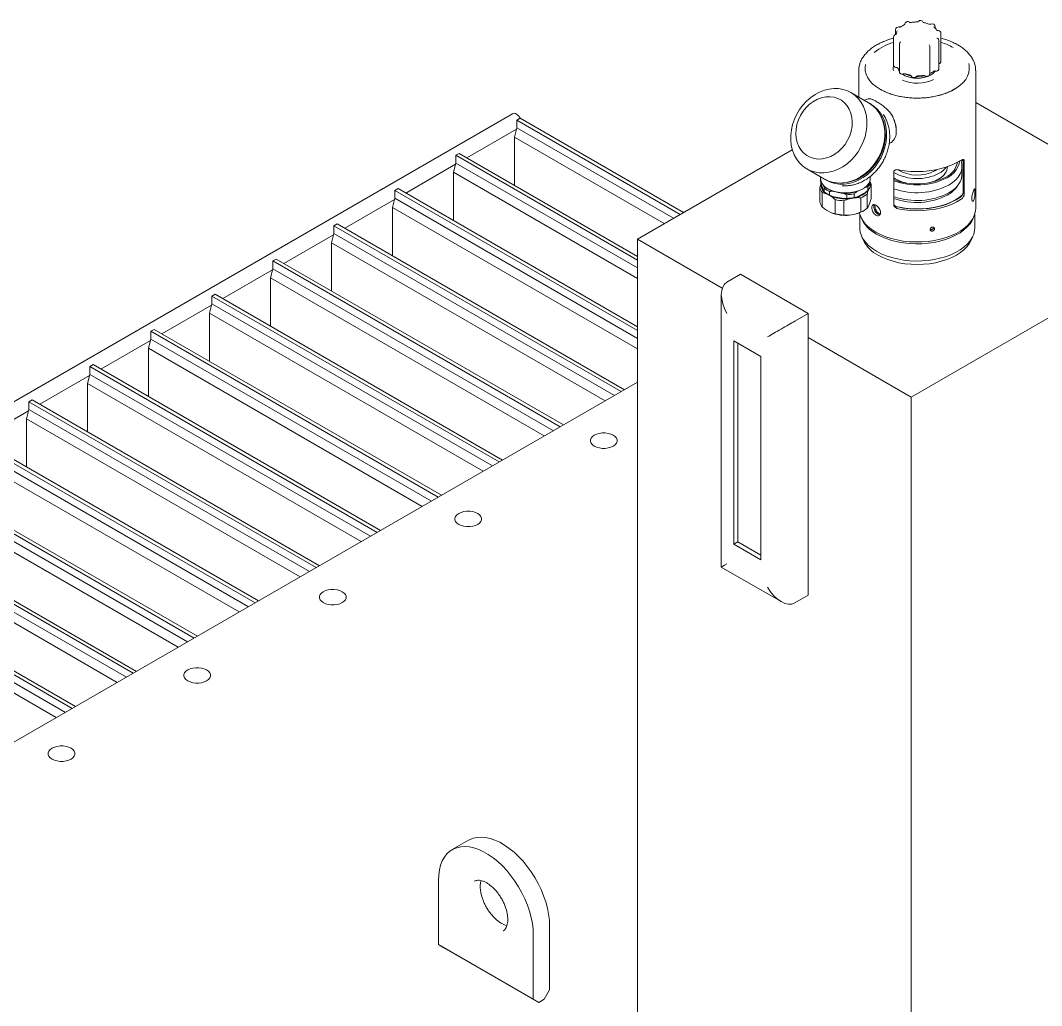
# Model space of a CAD drawing. Header units: millimetres. Extents: x 30710 to 48779, y -19256 to -8564.
# Drawn here: x 38829 to 39362, y -14835 to -14321 of the extents above; entities that cross this region are included whole.
import ezdxf

# ---------------------------------------------------------------- set-up
doc = ezdxf.new("R2010")
doc.units = ezdxf.units.MM
doc.header["$LTSCALE"] = 10
doc.layers.add('粗实线', color=4, linetype='Continuous', lineweight=18)

msp = doc.modelspace()

# ---------------------------------------------------------------- linework, layer by layer
at = {"layer": '粗实线'}
for p, q in [((39288.395, -14323.83), (39288.374, -14323.843)), ((39290.672, -14322.516), (39290.612, -14322.546)), ((39305.56, -14323.944), (39305.63, -14323.995)), ((39306.187, -14324.542), (39306.187, -14323.819)), ((39284.544, -14329.303), (39284.544, -14344.001)), ((39285.608, -14325.427), (39285.608, -14327.868)), ((39309.273, -14342.014), (39309.273, -14327.316)), ((39287.631, -14332.8), (39287.631, -14347.498)), ((39303.403, -14348.665), (39303.403, -14333.968)), ((39308.21, -14345.89), (39308.21, -14331.193)), ((39286.543, -14345.223), (39286.548, -14345.231)), ((39266.409, -14346.682), (39266.409, -14360.484)), ((39289.837, -14348.967), (39289.978, -14349.048)), ((39296.569, -14349.713), (39296.565, -14349.72)), ((39303.84, -14349.048), (39303.981, -14348.967)), ((39327.409, -14418.537), (39327.409, -14346.682)), ((39271.563, -14363.46), (39262.313, -14358.118)), ((39270.265, -14361.75), (39269.433, -14362.23)), ((39273.974, -14362.002), (39272.628, -14361.505)), ((39272.057, -14363.758), (39272.561, -14364.036)), ((39273.033, -14364.309), (39272.561, -14364.036)), ((39443.708, -14430.539), (39327.409, -14363.401)), ((39085.781, -14369.189), (38445.849, -14738.613)), ((39089.69, -14371.55), (39087.993, -14372.53)), ((39087.993, -14372.53), (39173.258, -14421.752)), ((39087.993, -14372.53), (39087.993, -14376.612)), ((39089.69, -14371.55), (39174.955, -14420.772)), ((39283.444, -14369.592), (39282.194, -14368.009)), ((39061.871, -14392.229), (39087.824, -14377.247)), ((39087.993, -14376.612), (39086.72, -14381.385)), ((39087.993, -14376.612), (39169.722, -14423.793)), ((39285.949, -14377.912), (39285.949, -14378.32)), ((39086.72, -14381.385), (39164.951, -14426.547)), ((39086.72, -14381.385), (39086.72, -14406.574)), ((39231.746, -14387.987), (39150.966, -14434.621)), ((39282.285, -14384.833), (39283.264, -14384.267)), ((39283.206, -14384.261), (39283.444, -14384.157)), ((39057.87, -14389.919), (39056.173, -14390.899)), ((39056.173, -14390.899), (39056.173, -14394.982)), ((39056.173, -14390.899), (39150.966, -14445.621)), ((39057.87, -14389.919), (39150.966, -14443.662)), ((39320.144, -14393.248), (39320.932, -14393.905)), ((39320.932, -14393.063), (39320.932, -14409.951)), ((39321.437, -14393.891), (39321.437, -14411.039)), ((39030.051, -14410.598), (39056.004, -14395.616)), ((39056.173, -14394.982), (39054.9, -14399.755)), ((39054.9, -14399.755), (39150.966, -14455.212)), ((39054.9, -14399.755), (39054.9, -14424.943)), ((39056.173, -14394.982), (39150.966, -14449.704)), ((39239.309, -14397.953), (39248.559, -14403.295)), ((39284.731, -14399.569), (39284.731, -14416.716)), ((39287.895, -14399.041), (39286.886, -14398.353)), ((39306.808, -14398.447), (39305.922, -14399.041)), ((39306.911, -14398.427), (39306.101, -14398.94)), ((39312.597, -14397.703), (39312.729, -14396.847)), ((39320.259, -14400.982), (39320.259, -14396.899)), ((39246.432, -14402.067), (39246.432, -14403.02)), ((39246.462, -14404.546), (39246.462, -14403.525)), ((39248.559, -14403.295), (39250.34, -14404.175)), ((39249.561, -14403.873), (39249.064, -14403.574)), ((39250.033, -14404.146), (39249.561, -14403.873)), ((39272.432, -14403.02), (39272.432, -14401.865)), ((39026.05, -14408.288), (39024.353, -14409.268)), ((39024.353, -14409.268), (39150.966, -14482.36)), ((39024.353, -14409.268), (39024.353, -14413.351)), ((39026.05, -14408.288), (39150.966, -14480.4)), ((39246.02, -14407.746), (39246.02, -14415.176)), ((39248.091, -14409.438), (39246.795, -14405.872)), ((39247.393, -14410.383), (39247.393, -14417.814)), ((39248.091, -14406.744), (39248.058, -14406.653)), ((39248.424, -14409.948), (39248.424, -14408.07)), ((39250.593, -14408.53), (39250.24, -14408.326)), ((39251.072, -14411.655), (39251.072, -14409.777)), ((39253.961, -14409.916), (39252.616, -14409.661)), ((39266.262, -14409.472), (39265.253, -14409.993)), ((39269.955, -14410.257), (39265.253, -14412.688)), ((39268.272, -14408.53), (39268.626, -14408.325)), ((39269.955, -14407.562), (39269.326, -14407.888)), ((39271.166, -14409.223), (39271.166, -14407.345)), ((39272.403, -14407.046), (39272.403, -14405.168)), ((39272.844, -14405.969), (39272.844, -14413.4)), ((38998.231, -14428.967), (39024.184, -14413.985)), ((39024.353, -14413.351), (39023.081, -14418.124)), ((39024.353, -14413.351), (39150.966, -14486.442)), ((39249.563, -14410.991), (39251.888, -14412.255)), ((39250.132, -14411.163), (39250.486, -14411.367)), ((39258.613, -14413.491), (39252.616, -14412.356)), ((39254.059, -14414.007), (39254.059, -14421.437)), ((39258.613, -14410.797), (39257.184, -14410.526)), ((39258.701, -14414.639), (39258.701, -14422.07)), ((39260.158, -14413.376), (39260.158, -14411.498)), ((39261.557, -14413.573), (39264.615, -14413.042)), ((39264.042, -14412.905), (39264.042, -14411.027)), ((39267.471, -14413.118), (39267.471, -14420.549)), ((39270.741, -14411.114), (39270.741, -14418.544)), ((39271.426, -14417.441), (39272.159, -14415.646)), ((39023.081, -14418.124), (39150.966, -14491.95)), ((39023.081, -14418.124), (39023.081, -14443.312)), ((39175.19, -14420.637), (39174.693, -14420.621)), ((39249.563, -14419.565), (39251.888, -14420.829)), ((39268.485, -14420.084), (39268.98, -14419.798)), ((39274.951, -14416.759), (39274.86, -14417.301)), ((39261.557, -14422.146), (39264.615, -14421.616)), ((39266.909, -14421.712), (39266.909, -14428.744)), ((39326.909, -14428.744), (39326.909, -14421.712)), ((38992.534, -14431.72), (38991.261, -14436.493)), ((38994.231, -14426.658), (38992.534, -14427.637)), ((38992.534, -14427.637), (38992.534, -14431.72)), ((38992.534, -14427.637), (39142.432, -14514.172)), ((38992.534, -14431.72), (39138.896, -14516.213)), ((38994.231, -14426.658), (39144.129, -14513.192)), ((39293.801, -14517.078), (39443.708, -14430.539)), ((38966.412, -14447.336), (38992.365, -14432.354)), ((38991.261, -14436.493), (39134.126, -14518.967)), ((38991.261, -14436.493), (38991.261, -14461.681)), ((39150.966, -14434.621), (39195.23, -14460.174)), ((39150.966, -14434.621), (39150.966, -14989.869)), ((39267.919, -14433.201), (39268.974, -14435.488)), ((39324.843, -14435.488), (39325.899, -14433.201)), ((38962.411, -14445.027), (38960.714, -14446.006)), ((38960.714, -14446.006), (39110.612, -14532.541)), ((38960.714, -14446.006), (38960.714, -14450.089)), ((38962.411, -14445.027), (39112.309, -14531.561)), ((38934.592, -14465.706), (38960.545, -14450.723)), ((38960.714, -14450.089), (38959.441, -14454.862)), ((38960.714, -14450.089), (39107.076, -14534.582)), ((39197.635, -14457.088), (39204.706, -14453.006)), ((39240.061, -14473.416), (39204.706, -14453.006)), ((38959.441, -14454.862), (39102.306, -14537.336)), ((38959.441, -14454.862), (38959.441, -14480.051)), ((38930.591, -14463.396), (38928.894, -14464.376)), ((38930.591, -14463.396), (39080.49, -14549.93)), ((39194.706, -14463.562), (39194.706, -14605.756)), ((38928.894, -14468.458), (38927.621, -14473.231)), ((38928.894, -14464.376), (38928.894, -14468.458)), ((38928.894, -14464.376), (39078.793, -14550.91)), ((38928.894, -14468.458), (39075.256, -14552.952)), ((38902.772, -14484.075), (38928.725, -14469.092)), ((38927.621, -14473.231), (39070.486, -14555.705)), ((38927.621, -14473.231), (38927.621, -14498.42)), ((39232.99, -14477.498), (39240.061, -14473.416)), ((39240.061, -14620.394), (39240.061, -14473.416)), ((38898.771, -14481.765), (38897.074, -14482.745)), ((38897.074, -14482.745), (39046.973, -14569.279)), ((38897.074, -14482.745), (38897.074, -14486.828)), ((38898.771, -14481.765), (39048.67, -14568.3)), ((38870.952, -14502.444), (38896.905, -14487.462)), ((38897.074, -14486.828), (38895.801, -14491.6)), ((38897.074, -14486.828), (39043.437, -14571.321)), ((39201.17, -14487.707), (39201.17, -14593.857)), ((39215.312, -14495.871), (39201.17, -14487.707)), ((39203.292, -14488.931), (39203.292, -14592.632)), ((39240.061, -14486.054), (39293.801, -14517.078)), ((38895.801, -14491.6), (39038.666, -14574.075)), ((38895.801, -14491.6), (38895.801, -14516.789)), ((38866.951, -14500.134), (38865.254, -14501.114)), ((38866.951, -14500.134), (39016.85, -14586.669)), ((39215.312, -14602.021), (39215.312, -14495.871)), ((38839.132, -14520.813), (38865.085, -14505.831)), ((38865.254, -14505.197), (38863.982, -14509.97)), ((38865.254, -14501.114), (38865.254, -14505.197)), ((38865.254, -14501.114), (39015.153, -14587.649)), ((38865.254, -14505.197), (39011.617, -14589.69)), ((39150.966, -14509.245), (38606.595, -14823.504)), ((38863.982, -14509.97), (39006.846, -14592.444)), ((38863.982, -14509.97), (38863.982, -14535.158)), ((38835.132, -14518.503), (38833.435, -14519.483)), ((38833.435, -14519.483), (38983.333, -14606.018)), ((38833.435, -14519.483), (38833.435, -14523.566)), ((38835.132, -14518.503), (38985.03, -14605.038)), ((39293.801, -14517.078), (39293.801, -15072.326)), ((38807.313, -14539.182), (38833.266, -14524.2)), ((38833.435, -14523.566), (38832.162, -14528.339)), ((38833.435, -14523.566), (38979.797, -14608.059)), ((38832.162, -14528.339), (38975.027, -14610.813)), ((38832.162, -14528.339), (38832.162, -14553.527)), ((38801.615, -14537.852), (38951.513, -14624.387)), ((38803.312, -14536.873), (38953.21, -14623.407)), ((38801.615, -14541.935), (38947.977, -14626.428)), ((38800.342, -14546.708), (38943.207, -14629.182)), ((38769.795, -14556.222), (38919.693, -14642.756)), ((38771.492, -14555.242), (38921.391, -14641.776)), ((38769.795, -14560.304), (38916.157, -14644.797)), ((38768.522, -14565.077), (38911.387, -14647.551)), ((38737.975, -14574.591), (38887.874, -14661.125)), ((38739.672, -14573.611), (38889.571, -14660.146)), ((38737.975, -14578.673), (38884.338, -14663.167)), ((38736.702, -14583.446), (38879.567, -14665.92)), ((38706.155, -14592.96), (38856.054, -14679.494)), ((38707.852, -14591.98), (38857.751, -14678.515)), ((39203.292, -14592.632), (39201.17, -14593.857)), ((39201.17, -14593.857), (39215.312, -14602.021)), ((39203.292, -14592.632), (39215.312, -14599.572)), ((38704.883, -14601.816), (38847.747, -14684.29)), ((38706.155, -14597.043), (38852.518, -14681.536)), ((39194.706, -14605.756), (39225.92, -14623.775)), ((39232.99, -14624.476), (39240.061, -14620.394)), ((39062.858, -14748.284), (39054.372, -14753.182)), ((39047.122, -14769.207), (39047.122, -14802.685)), ((39105.105, -14826.361), (39105.105, -14792.883)), ((39096.62, -14831.259), (39096.62, -14797.781)), ((39047.122, -14802.685), (39096.62, -14831.259)), ((39049.951, -14804.319), (39047.122, -14802.685)), ((39099.448, -14832.893), (39049.951, -14804.319)), ((39096.62, -14831.259), (39099.448, -14832.893)), ((39099.448, -14832.893), (39102.277, -14831.26)), ((39102.277, -14831.26), (39105.105, -14826.361))]:
    msp.add_line(p, q, dxfattribs=at)
for points in [[(39269.929, -14343.526), (39269.728, -14345.028), (39269.82, -14346.852), (39270.278, -14348.659), (39271.097, -14350.422), (39272.264, -14352.118), (39273.765, -14353.725), (39275.579, -14355.22), (39277.681, -14356.584)], [(39287.092, -14345.985), (39287.373, -14346.625), (39287.631, -14347.039)], [(39311.737, -14358.643), (39312.506, -14358.343), (39314.986, -14357.211), (39317.222, -14355.92), (39319.183, -14354.488), (39320.843, -14352.934), (39322.18, -14351.28), (39323.174, -14349.547), (39323.814, -14347.759), (39324.089, -14345.941), (39323.998, -14344.116), (39323.753, -14342.98)], [(39289.252, -14348.599), (39290.654, -14349.39), (39292.297, -14350.008), (39294.116, -14350.429), (39296.043, -14350.637), (39298.003, -14350.624), (39299.922, -14350.39), (39301.724, -14349.945), (39303.341, -14349.305), (39304.711, -14348.496), (39305.782, -14347.548), (39306.244, -14346.955)], [(39300.088, -14349.292), (39300.082, -14349.293), (39300.057, -14349.283), (39300.029, -14349.254), (39300, -14349.208)], [(39303.541, -14348.308), (39303.341, -14348.407), (39303.329, -14348.413)], [(39260.531, -14357.238), (39258.276, -14356.495), (39255.902, -14356.092), (39253.448, -14356.035), (39250.953, -14356.325), (39248.456, -14356.957), (39245.995, -14357.922), (39243.611, -14359.204), (39241.34, -14360.783), (39239.218, -14362.634), (39237.28, -14364.728), (39235.554, -14367.031), (39234.07, -14369.509), (39232.849, -14372.121), (39231.912, -14374.826), (39231.272, -14377.581), (39230.941, -14380.344), (39230.923, -14383.071), (39231.219, -14385.718), (39231.824, -14388.244), (39232.728, -14390.609), (39233.917, -14392.775), (39235.373, -14394.709), (39237.072, -14396.381), (39238.988, -14397.763), (39241.09, -14398.833)], [(39255.495, -14361.22), (39253.5, -14360.594), (39251.389, -14360.326), (39249.208, -14360.422), (39247.008, -14360.878), (39244.837, -14361.686), (39242.744, -14362.826), (39240.774, -14364.275), (39238.974, -14365.998), (39237.381, -14367.958), (39236.033, -14370.11), (39234.959, -14372.408), (39234.184, -14374.799), (39233.724, -14377.23), (39233.59, -14379.647), (39233.784, -14381.995), (39234.304, -14384.223), (39235.136, -14386.281), (39236.262, -14388.122), (39237.658, -14389.705), (39239.291, -14390.996), (39241.126, -14391.964)], [(39241.09, -14398.833), (39243.346, -14399.576), (39245.719, -14399.979), (39248.173, -14400.037), (39250.668, -14399.747), (39253.166, -14399.114), (39255.626, -14398.15), (39258.011, -14396.868), (39260.282, -14395.289), (39262.403, -14393.438), (39264.342, -14391.344), (39266.067, -14389.04), (39267.552, -14386.563), (39268.773, -14383.951), (39269.71, -14381.246), (39270.349, -14378.49), (39270.681, -14375.727), (39270.699, -14373.001), (39270.403, -14370.354), (39269.798, -14367.828), (39268.894, -14365.463), (39267.704, -14363.296), (39266.249, -14361.362), (39264.549, -14359.691), (39262.634, -14358.309), (39260.531, -14357.238)], [(39241.126, -14391.964), (39243.122, -14392.59), (39245.233, -14392.858), (39247.413, -14392.762), (39249.613, -14392.306), (39251.785, -14391.498), (39253.878, -14390.358), (39255.847, -14388.91), (39257.648, -14387.186), (39259.24, -14385.226), (39260.588, -14383.074), (39261.662, -14380.776), (39262.438, -14378.385), (39262.898, -14375.954), (39263.032, -14373.537), (39262.837, -14371.189), (39262.318, -14368.961), (39261.486, -14366.903), (39260.359, -14365.062), (39258.964, -14363.479), (39257.33, -14362.189), (39255.495, -14361.22)], [(39272.561, -14364.036), (39274.508, -14365.37), (39276.244, -14366.997), (39277.74, -14368.891), (39278.973, -14371.023), (39279.924, -14373.359), (39280.577, -14375.862), (39280.922, -14378.492), (39280.954, -14381.209), (39280.673, -14383.969), (39280.082, -14386.729), (39279.191, -14389.445), (39278.014, -14392.074), (39276.57, -14394.576), (39274.881, -14396.91), (39272.975, -14399.039), (39270.88, -14400.931), (39268.63, -14402.555), (39266.262, -14403.886), (39263.811, -14404.902), (39261.317, -14405.588), (39258.818, -14405.933), (39256.355, -14405.931), (39253.967, -14405.583), (39251.69, -14404.893), (39249.561, -14403.873)], [(39250.34, -14404.175), (39252.596, -14404.918), (39254.969, -14405.321), (39257.423, -14405.378), (39259.918, -14405.088), (39262.416, -14404.456), (39264.876, -14403.491), (39267.261, -14402.209), (39269.532, -14400.63), (39271.653, -14398.779), (39273.592, -14396.685), (39275.317, -14394.382), (39276.802, -14391.904), (39278.023, -14389.293), (39278.96, -14386.587), (39279.599, -14383.832), (39279.931, -14381.069), (39279.949, -14378.342), (39279.653, -14375.695), (39279.048, -14373.169), (39278.144, -14370.804), (39276.954, -14368.638), (39275.499, -14366.704), (39273.799, -14365.032), (39271.884, -14363.65), (39271.563, -14363.46)], [(39279.62, -14365.6), (39279.598, -14365.573), (39279.595, -14365.567)], [(39257.987, -14405.343), (39258.617, -14405.311), (39261.061, -14404.973), (39263.501, -14404.302), (39265.899, -14403.308), (39268.216, -14402.006), (39270.416, -14400.417), (39272.466, -14398.567), (39274.331, -14396.484), (39275.983, -14394.2), (39277.396, -14391.753), (39278.547, -14389.181), (39279.418, -14386.524), (39279.997, -14383.824), (39280.272, -14381.124), (39280.241, -14378.467), (39279.903, -14375.893), (39279.264, -14373.445), (39278.334, -14371.16), (39278.049, -14370.602)], [(39319.884, -14393.373), (39317.599, -14394.73), (39315.075, -14395.936), (39312.342, -14396.98), (39309.43, -14397.848), (39306.374, -14398.531), (39303.209, -14399.021), (39299.971, -14399.311), (39296.697, -14399.4), (39293.426, -14399.285), (39290.195, -14398.968), (39287.042, -14398.454)], [(39318.9, -14393.993), (39318.721, -14395.291), (39318.159, -14396.92), (39317.234, -14398.493), (39315.961, -14399.983), (39314.363, -14401.364), (39312.465, -14402.613)], [(39320.076, -14393.282), (39320.829, -14393.938), (39320.932, -14394.034)], [(39320.237, -14396.321), (39320.247, -14397.322), (39319.971, -14399.008), (39319.332, -14400.66), (39318.338, -14402.252), (39317.007, -14403.761), (39315.359, -14405.161), (39313.42, -14406.431)], [(39250.24, -14408.326), (39251.878, -14409.127), (39253.723, -14409.762), (39255.723, -14410.212), (39257.824, -14410.467), (39259.969, -14410.518), (39262.1, -14410.365), (39264.158, -14410.011), (39266.087, -14409.467), (39267.834, -14408.746), (39269.352, -14407.87), (39270.6, -14406.861), (39271.543, -14405.748), (39272.155, -14404.56), (39272.421, -14403.33), (39272.432, -14403.02)], [(39320.259, -14400.982), (39320.247, -14401.405), (39319.971, -14403.09), (39319.332, -14404.742), (39318.338, -14406.335), (39317.007, -14407.843), (39315.359, -14409.244), (39313.42, -14410.513)], [(39316.885, -14414.147), (39314.522, -14415.365), (39311.939, -14416.424), (39309.166, -14417.308), (39306.239, -14418.008), (39303.195, -14418.514), (39300.072, -14418.821), (39296.909, -14418.923), (39293.746, -14418.821), (39290.623, -14418.514), (39287.578, -14418.008), (39285.536, -14417.543)], [(39286.569, -14417.848), (39289.715, -14418.425), (39292.954, -14418.791), (39296.244, -14418.944), (39299.543, -14418.879), (39302.808, -14418.598), (39305.997, -14418.105), (39309.067, -14417.405), (39311.98, -14416.509), (39314.698, -14415.428), (39317.186, -14414.175), (39319.41, -14412.768)], [(39319.884, -14413.787), (39317.599, -14415.143), (39315.075, -14416.35), (39312.342, -14417.393), (39309.43, -14418.262), (39306.374, -14418.944), (39303.209, -14419.434), (39299.971, -14419.725), (39296.697, -14419.813), (39293.426, -14419.699), (39290.195, -14419.382), (39287.042, -14418.867)], [(39320.555, -14411.538), (39318.996, -14412.783), (39316.885, -14414.147)], [(39275.342, -14430.988), (39277.8, -14432.261), (39280.482, -14433.373), (39283.357, -14434.311), (39286.391, -14435.065), (39289.548, -14435.624), (39292.791, -14435.983), (39296.083, -14436.138), (39299.384, -14436.087), (39302.656, -14435.829), (39305.861, -14435.369), (39308.961, -14434.712), (39311.92, -14433.865), (39314.702, -14432.838), (39317.276, -14431.643), (39319.612, -14430.295), (39321.681, -14428.809), (39323.459, -14427.203), (39324.926, -14425.495), (39326.065, -14423.706), (39326.862, -14421.855), (39327.308, -14419.966), (39327.409, -14418.537)], [(39326.289, -14423.265), (39325.587, -14424.846), (39324.467, -14426.606), (39323.024, -14428.286), (39321.274, -14429.866), (39319.239, -14431.327), (39316.942, -14432.653), (39314.411, -14433.828), (39311.674, -14434.838), (39308.764, -14435.671), (39305.714, -14436.318), (39302.562, -14436.771), (39299.344, -14437.024), (39296.096, -14437.074), (39292.859, -14436.922), (39289.669, -14436.569), (39286.563, -14436.018), (39283.579, -14435.277), (39280.752, -14434.355), (39278.113, -14433.261), (39275.696, -14432.008)], [(39266.909, -14428.744), (39266.92, -14429.213), (39267.183, -14431.082), (39267.796, -14432.924), (39268.749, -14434.716), (39270.033, -14436.439), (39271.631, -14438.071), (39273.526, -14439.594), (39275.696, -14440.99)], [(39275.696, -14440.99), (39278.113, -14442.243), (39280.752, -14443.336), (39283.579, -14444.259), (39286.563, -14445), (39289.669, -14445.551), (39292.859, -14445.904), (39296.096, -14446.056), (39299.344, -14446.006), (39302.562, -14445.752), (39305.714, -14445.3), (39308.764, -14444.653), (39311.674, -14443.82), (39314.411, -14442.81), (39316.942, -14441.635), (39319.239, -14440.309), (39321.274, -14438.848), (39323.024, -14437.268), (39324.467, -14435.588), (39325.587, -14433.828), (39326.371, -14432.008), (39326.81, -14430.15), (39326.909, -14428.744)], [(39324.843, -14435.488), (39324.195, -14436.706), (39322.954, -14438.435), (39321.386, -14440.072), (39319.51, -14441.599), (39317.35, -14442.994), (39314.933, -14444.241), (39312.289, -14445.324), (39309.452, -14446.229), (39306.457, -14446.946), (39303.341, -14447.464), (39300.145, -14447.777), (39296.909, -14447.882), (39293.672, -14447.777), (39290.476, -14447.464), (39287.361, -14446.946), (39284.366, -14446.229), (39281.529, -14445.324), (39278.885, -14444.241), (39276.468, -14442.994)], [(39128.44, -14542.66), (39129.665, -14543.224), (39131.077, -14543.617), (39132.606, -14543.818), (39134.173, -14543.818), (39135.701, -14543.617), (39137.114, -14543.224), (39138.339, -14542.66), (39139.316, -14541.952), (39139.996, -14541.137), (39140.345, -14540.255), (39140.345, -14539.35), (39139.996, -14538.468), (39139.316, -14537.652), (39138.339, -14536.945), (39137.114, -14536.381), (39135.701, -14535.988), (39134.173, -14535.787), (39132.606, -14535.787), (39131.077, -14535.988), (39129.665, -14536.381), (39128.44, -14536.945), (39127.462, -14537.652), (39126.782, -14538.468), (39126.433, -14539.35), (39126.433, -14540.255), (39126.782, -14541.137), (39127.462, -14541.952), (39128.44, -14542.66)], [(39057.729, -14583.48), (39058.954, -14584.044), (39060.367, -14584.437), (39061.895, -14584.638), (39063.462, -14584.638), (39064.991, -14584.437), (39066.403, -14584.044), (39067.628, -14583.48), (39068.606, -14582.773), (39069.286, -14581.957), (39069.635, -14581.075), (39069.635, -14580.17), (39069.286, -14579.288), (39068.606, -14578.473), (39067.628, -14577.765), (39066.403, -14577.201), (39064.991, -14576.808), (39063.462, -14576.607), (39061.895, -14576.607), (39060.367, -14576.808), (39058.954, -14577.201), (39057.729, -14577.765), (39056.752, -14578.473), (39056.071, -14579.288), (39055.723, -14580.17), (39055.723, -14581.075), (39056.071, -14581.957), (39056.752, -14582.773), (39057.729, -14583.48)], [(38987.018, -14624.301), (38988.244, -14624.865), (38989.656, -14625.257), (38991.184, -14625.459), (38992.752, -14625.459), (38994.28, -14625.257), (38995.692, -14624.865), (38996.918, -14624.301), (38997.895, -14623.593), (38998.575, -14622.778), (38998.924, -14621.896), (38998.924, -14620.991), (38998.575, -14620.108), (38997.895, -14619.293), (38996.918, -14618.586), (38995.692, -14618.021), (38994.28, -14617.629), (38992.752, -14617.428), (38991.184, -14617.428), (38989.656, -14617.629), (38988.244, -14618.021), (38987.018, -14618.586), (38986.041, -14619.293), (38985.361, -14620.108), (38985.012, -14620.991), (38985.012, -14621.896), (38985.361, -14622.778), (38986.041, -14623.593), (38987.018, -14624.301)], [(38916.308, -14665.121), (38917.533, -14665.685), (38918.945, -14666.078), (38920.474, -14666.279), (38922.041, -14666.279), (38923.569, -14666.078), (38924.981, -14665.685), (38926.207, -14665.121), (38927.184, -14664.413), (38927.864, -14663.598), (38928.213, -14662.716), (38928.213, -14661.811), (38927.864, -14660.929), (38927.184, -14660.114), (38926.207, -14659.406), (38924.981, -14658.842), (38923.569, -14658.449), (38922.041, -14658.248), (38920.474, -14658.248), (38918.945, -14658.449), (38917.533, -14658.842), (38916.308, -14659.406), (38915.33, -14660.114), (38914.65, -14660.929), (38914.301, -14661.811), (38914.301, -14662.716), (38914.65, -14663.598), (38915.33, -14664.413), (38916.308, -14665.121)], [(38845.597, -14705.941), (38846.822, -14706.506), (38848.235, -14706.898), (38849.763, -14707.1), (38851.33, -14707.1), (38852.859, -14706.898), (38854.271, -14706.506), (38855.496, -14705.941), (38856.474, -14705.234), (38857.154, -14704.419), (38857.503, -14703.536), (38857.503, -14702.631), (38857.154, -14701.749), (38856.474, -14700.934), (38855.496, -14700.227), (38854.271, -14699.662), (38852.859, -14699.27), (38851.33, -14699.068), (38849.763, -14699.068), (38848.235, -14699.27), (38846.822, -14699.662), (38845.597, -14700.227), (38844.62, -14700.934), (38843.939, -14701.749), (38843.591, -14702.631), (38843.591, -14703.536), (38843.939, -14704.419), (38844.62, -14705.234), (38845.597, -14705.941)], [(39105.105, -14792.883), (39104.978, -14789.918), (39104.598, -14786.837), (39103.97, -14783.672), (39103.099, -14780.455), (39101.995, -14777.218), (39100.669, -14773.996), (39099.135, -14770.821), (39097.407, -14767.725), (39095.505, -14764.741), (39093.447, -14761.9), (39091.255, -14759.229), (39088.952, -14756.758), (39086.56, -14754.51), (39084.104, -14752.51), (39081.61, -14750.777), (39079.103, -14749.33), (39076.609, -14748.183), (39074.153, -14747.348), (39071.761, -14746.834), (39069.457, -14746.645), (39067.265, -14746.785), (39065.207, -14747.251), (39063.305, -14748.039), (39062.858, -14748.284)], [(39096.62, -14797.781), (39096.493, -14794.817), (39096.113, -14791.736), (39095.485, -14788.571), (39094.614, -14785.353), (39093.51, -14782.117), (39092.184, -14778.894), (39090.649, -14775.719), (39088.922, -14772.624), (39087.02, -14769.64), (39084.962, -14766.798), (39082.77, -14764.128), (39080.466, -14761.656), (39078.074, -14759.409), (39075.619, -14757.408), (39073.125, -14755.676), (39070.618, -14754.228), (39068.123, -14753.081), (39065.668, -14752.246), (39063.276, -14751.732), (39060.972, -14751.544), (39058.78, -14751.683), (39056.722, -14752.149), (39054.82, -14752.937), (39053.093, -14754.038), (39051.558, -14755.442), (39050.232, -14757.133), (39049.128, -14759.095), (39048.257, -14761.307), (39047.629, -14763.747), (39047.249, -14766.389), (39047.122, -14769.207)]]:
    msp.add_lwpolyline(points, dxfattribs=at)
for centre, radius, start, end in [((39287.108, -14325.427), 1.5, 79.67425, 180), ((39291.915, -14322.652), 1.5, 52.02389, 180), ((39298.63, -14322.038), 1.5, 18.06695, 144.97422), ((39304.687, -14323.819), 1.5, 360, 112.39255), ((39286.044, -14329.303), 1.5, 100.92261, 180), ((39306.71, -14331.193), 1.5, 0, 66.88132), ((39307.773, -14327.316), 1.5, 0, 89.72057), ((39291.745, -14357.979), 26.95, 105.49611, 129.74309), ((39289.131, -14332.8), 1.5, 128.96768, 180), ((39301.903, -14333.968), 1.5, 0, 28.66558), ((39300.374, -14362.168), 31.446, 61.07697, 73.5609), ((39288.604, -14345.485), 4.252, 166.71936, 197.08288), ((39296.886, -14332.968), 20.289, 247.6907, 294.86574), ((39296.909, -14335.845), 14.912, 242.30328, 297.69672), ((39296.078, -14336.642), 13.032, 245.18337, 259.5267), ((39290.728, -14348.244), 0.191, 256.10935, 317.25073), ((39296.268, -14334.897), 14.518, 248.16307, 259.0552), ((39296.941, -14333.172), 16.589, 268.70638, 282.90201), ((39296.931, -14331.801), 17.676, 270.44913, 279.99932), ((39300.112, -14328.884), 31.87, 282.76615, 300.75515), ((39086.615, -14370.963), 1.961, 53.51373, 115.17581), ((39084.634, -14374.378), 5.9, 27.51041, 57.77334), ((39267.379, -14378.925), 18.579, 1.86547, 30.15515), ((39279.305, -14378.925), 6.671, 308.34912, 5.20278), ((39271.388, -14378.033), 14.561, 0.47681, 14.00303), ((39296.949, -14381.882), 19.357, 238.90796, 298.21512), ((39304.381, -14395.71), 8.454, 295.68618, 346.36491), ((39303.218, -14390.722), 10.86, 298.4957, 324.10719), ((39307.154, -14392.248), 11.037, 295.05995, 348.01883), ((39252.982, -14402.339), 6.586, 185.93204, 245.3881), ((39267.771, -14407.011), 5.179, 11.60323, 30.74545), ((39296.949, -14378.538), 24.561, 240.16965, 297.78819), ((39296.8, -14372.867), 33, 248.5473, 297.09095), ((39296.784, -14371.91), 34.476, 249.53652, 297.05393), ((39294.722, -14387.847), 17.872, 236.0108, 257.93163), ((39298.561, -14386.357), 19.441, 282.68952, 299.19951), ((39251.603, -14406.516), 5.716, 192.41841, 222.56588), ((39252.301, -14406.077), 5.625, 174.10322, 240.88107), ((39256.062, -14399.348), 10.874, 222.85641, 251.52377), ((39255.845, -14399.466), 11.362, 229.22249, 245.15769), ((39255.845, -14401.344), 11.362, 229.22249, 245.15769), ((39259.432, -14391.775), 18.943, 242.18701, 297.81837), ((39259.478, -14390.114), 20.7, 267.60575, 286.1981), ((39262.389, -14401.693), 11.566, 281.10139, 319.98192), ((39265.208, -14402.003), 7.311, 310.49006, 323.82316), ((39266.9, -14403.482), 5.755, 317.83506, 342.96212), ((39266.9, -14405.36), 5.755, 317.83506, 342.96212), ((39296.765, -14373.759), 36.672, 250.8444, 297.01148), ((39305.869, -14399.032), 14.362, 298.13584, 326.70535), ((39251.603, -14413.947), 5.716, 192.41841, 222.56588), ((39257.3, -14399.479), 13.703, 240.18033, 250.01202), ((39259.394, -14393.305), 20.382, 248.39234, 276.09121), ((39259.337, -14392.62), 22.028, 256.13651, 268.34704), ((39259.478, -14392.809), 20.7, 267.60575, 286.1981), ((39259.499, -14389.778), 21.73, 271.73675, 282.0671), ((39259.499, -14391.656), 21.73, 271.73675, 282.0671), ((39262.853, -14401.917), 12.116, 292.40231, 310.61892), ((39296.765, -14377.842), 36.672, 250.8444, 297.01148), ((39296.78, -14380.623), 34.888, 249.79665, 297.04188), ((39259.394, -14401.879), 20.382, 248.39234, 276.09121), ((39260.972, -14406.765), 15.291, 283.78272, 299.42401), ((39282.859, -14415.771), 16.972, 197.74466, 243.70866), ((39262.853, -14409.347), 12.116, 292.40231, 310.61892), ((39259.337, -14400.051), 22.028, 256.13651, 268.34704), ((39283.47, -14416.561), 17.294, 202.81024, 243.28504), ((39284.44, -14427.542), 17.387, 207.19378, 242.71)]:
    msp.add_arc(centre, radius, start, end, dxfattribs=at)
for centre, major_axis, ratio, start_param, end_param in [((39204.706, -14469.336), (-7.071, 12.247), 0.5773346, 6.2831447, 7.853941), ((39225.919, -14481.582), (10, 5.774), 0.0000704, 0.7853575, 2.3561539), ((39204.706, -14599.982), (10, 5.774), 0.0000704, 2.3561539, 3.141552), ((39225.919, -14612.228), (-7.071, 12.247), 0.5773346, 1.5707557, 3.141552)]:
    msp.add_ellipse(centre, major_axis=major_axis, ratio=ratio, start_param=start_param, end_param=end_param, dxfattribs=at)
for points, knots in [([(39288.374, -14323.843), (39288.347, -14323.857), (39288.293, -14323.885), (39288.118, -14323.94), (39287.895, -14323.977), (39287.629, -14323.986), (39287.462, -14323.963), (39287.377, -14323.951)], [0, 0, 0, 0, 0.1953242, 0.3799072, 0.5794986, 0.7961618, 1.0191503, 1.0191503, 1.0191503, 1.0191503]), ([(39290.612, -14322.546), (39290.341, -14322.671), (39289.589, -14323.016), (39288.871, -14323.468), (39288.439, -14323.796), (39288.395, -14323.83)], [0, 0, 0, 0, 0.8607439, 2.391812, 2.56789, 2.56789, 2.56789, 2.56789]), ([(39290.69, -14322.506), (39290.691, -14322.505), (39290.699, -14322.497), (39290.685, -14322.507), (39290.672, -14322.516)], [0, 0, 0, 0, 0.003115945, 0.02787155, 0.02787155, 0.02787155, 0.02787155]), ([(39293.849, -14321.592), (39293.777, -14321.602), (39293.621, -14321.624), (39293.356, -14321.619), (39293.115, -14321.58), (39292.943, -14321.526), (39292.851, -14321.479), (39292.842, -14321.473), (39292.839, -14321.47)], [0, 0, 0, 0, 0.1697884, 0.3666538, 0.5679324, 0.7368514, 0.8971193, 1.0359398, 1.0359398, 1.0359398, 1.0359398]), ([(39296.75, -14321.326), (39296.42, -14321.334), (39295.439, -14321.356), (39294.483, -14321.498), (39293.849, -14321.592)], [0, 0, 0, 0, 0.9822075, 2.9158233, 2.9158233, 2.9158233, 2.9158233]), ([(39297.397, -14321.189), (39297.37, -14321.203), (39297.316, -14321.231), (39297.141, -14321.286), (39296.945, -14321.319), (39296.807, -14321.324), (39296.75, -14321.326)], [0, 0, 0, 0, 0.18065168, 0.35136892, 0.53596724, 0.66714429, 0.66714429, 0.66714429, 0.66714429]), ([(39297.409, -14321.183), (39297.412, -14321.18), (39297.417, -14321.176), (39297.403, -14321.185), (39297.397, -14321.189)], [0, 0, 0, 0, 0.012661386, 0.02299574, 0.02299574, 0.02299574, 0.02299574]), ([(39300.273, -14321.649), (39300.209, -14321.633), (39300.086, -14321.603), (39299.974, -14321.555), (39299.934, -14321.521), (39299.945, -14321.532), (39299.945, -14321.532)], [0, 0, 0, 0, 0.11566856, 0.22585597, 0.34983161, 0.35105361, 0.35105361, 0.35105361, 0.35105361]), ([(39302.939, -14322.434), (39302.655, -14322.325), (39301.815, -14322.001), (39300.887, -14321.789), (39300.273, -14321.649)], [0, 0, 0, 0, 0.9409609, 2.782601, 2.782601, 2.782601, 2.782601]), ([(39304.116, -14322.432), (39304.068, -14322.45), (39303.972, -14322.485), (39303.748, -14322.527), (39303.49, -14322.54), (39303.234, -14322.518), (39303.044, -14322.474), (39302.968, -14322.445), (39302.939, -14322.434)], [0, 0, 0, 0, 0.1994942, 0.4054675, 0.6298357, 0.8652884, 1.0724916, 1.2005576, 1.2005576, 1.2005576, 1.2005576]), ([(39307.188, -14325.771), (39307.046, -14325.552), (39306.666, -14324.966), (39306.104, -14324.39), (39305.687, -14324.042), (39305.631, -14323.995)], [0, 0, 0, 0, 0.8068869, 2.1617876, 2.3737306, 2.3737306, 2.3737306, 2.3737306]), ([(39284.544, -14329.794), (39283.679, -14330.036), (39281.873, -14330.542), (39279.308, -14331.523), (39276.838, -14332.677), (39274.574, -14333.99), (39272.537, -14335.446), (39270.754, -14337.034), (39269.248, -14338.74), (39268.045, -14340.542), (39267.151, -14342.415), (39266.613, -14344.329), (39266.381, -14345.748), (39266.426, -14346.515), (39266.434, -14346.638)], [0, 0, 0, 0, 2.2137969, 4.6226447, 7.03661, 9.4557079, 11.8787936, 14.3014604, 16.7160258, 19.111924, 21.4776484, 23.8057962, 26.0981936, 26.5402834, 26.5402834, 26.5402834, 26.5402834]), ([(39286.074, -14327.725), (39286.047, -14327.74), (39285.994, -14327.767), (39285.862, -14327.809), (39285.779, -14327.826), (39285.76, -14327.83)], [0, 0, 0, 0, 0.14920287, 0.29020073, 0.33269113, 0.33269113, 0.33269113, 0.33269113]), ([(39286.507, -14325.989), (39286.392, -14326.222), (39286.116, -14326.784), (39286.013, -14327.39), (39285.953, -14327.744)], [0, 0, 0, 0, 0.7702021, 1.8505497, 1.8505497, 1.8505497, 1.8505497]), ([(39286.091, -14327.716), (39286.093, -14327.715), (39286.1, -14327.707), (39286.086, -14327.717), (39286.074, -14327.725)], [0, 0, 0, 0, 0.005291381, 0.02885864, 0.02885864, 0.02885864, 0.02885864]), ([(39307.781, -14325.816), (39307.704, -14325.813), (39307.536, -14325.807), (39307.321, -14325.76), (39307.173, -14325.707), (39307.106, -14325.667), (39307.112, -14325.671), (39307.115, -14325.673)], [0, 0, 0, 0, 0.15060017, 0.32669418, 0.47280856, 0.61517636, 0.69439443, 0.69439443, 0.69439443, 0.69439443]), ([(39307.299, -14329.813), (39307.264, -14329.795), (39307.213, -14329.768), (39307.221, -14329.774), (39307.223, -14329.776)], [0, 0, 0, 0, 0.062255611, 0.092046254, 0.092046254, 0.092046254, 0.092046254]), ([(39318.061, -14333.316), (39317.656, -14333.09), (39316.487, -14332.437), (39314.393, -14331.476), (39311.865, -14330.516), (39310.098, -14330.026), (39309.273, -14329.797)], [0, 0, 0, 0, 1.4796541, 4.2697845, 7.057111, 9.4940938, 9.4940938, 9.4940938, 9.4940938]), ([(39327.384, -14346.725), (39327.376, -14346.212), (39327.358, -14345.064), (39326.954, -14343.3), (39326.251, -14341.46), (39325.239, -14339.68), (39323.935, -14337.972), (39322.346, -14336.352), (39320.513, -14334.865), (39319.027, -14333.88), (39318.189, -14333.39), (39318.061, -14333.316)], [0, 0, 0, 0, 1.6970378, 3.7988158, 5.9089918, 8.0427981, 10.2077531, 12.4028106, 14.6208545, 16.7478823, 17.1289959, 17.1289959, 17.1289959, 17.1289959]), ([(39284.549, -14344), (39284.547, -14344.008), (39284.522, -14344.136), (39284.619, -14344.385), (39284.834, -14344.684), (39285.188, -14344.919), (39285.609, -14345.055), (39285.912, -14345.072), (39286.033, -14345.078)], [0, 0, 0, 0, 0.026259, 0.4130781, 0.7817424, 1.201588, 1.7019285, 2.0367255, 2.0367255, 2.0367255, 2.0367255]), ([(39286.033, -14345.078), (39286.1, -14345.081), (39286.235, -14345.088), (39286.399, -14345.136), (39286.503, -14345.187), (39286.543, -14345.223), (39286.542, -14345.222), (39286.542, -14345.222)], [0, 0, 0, 0, 0.13211953, 0.26680808, 0.37625953, 0.4814292, 0.53886393, 0.53886393, 0.53886393, 0.53886393]), ([(39286.543, -14345.223), (39286.664, -14345.414), (39286.954, -14345.875), (39287.381, -14346.287), (39287.631, -14346.528)], [0, 0, 0, 0, 0.706017, 1.7046758, 1.7046758, 1.7046758, 1.7046758]), ([(39307.667, -14346.731), (39307.765, -14346.664), (39307.973, -14346.522), (39308.175, -14346.224), (39308.193, -14345.993), (39308.201, -14345.892)], [0, 0, 0, 0, 0.3516558, 0.7399229, 1.0451344, 1.0451344, 1.0451344, 1.0451344]), ([(39308.185, -14343.052), (39308.303, -14343.024), (39308.498, -14342.978), (39308.664, -14342.89), (39308.73, -14342.855)], [0, 0, 0, 0, 0.35122672, 0.58211699, 0.58211699, 0.58211699, 0.58211699]), ([(39308.73, -14342.855), (39308.829, -14342.788), (39309.036, -14342.646), (39309.238, -14342.348), (39309.257, -14342.117), (39309.265, -14342.015)], [0, 0, 0, 0, 0.3516558, 0.7399229, 1.0451344, 1.0451344, 1.0451344, 1.0451344]), ([(39287.647, -14347.504), (39287.647, -14347.581), (39287.649, -14347.775), (39287.814, -14348.058), (39288.103, -14348.322), (39288.532, -14348.516), (39289.079, -14348.598), (39289.564, -14348.551), (39289.818, -14348.46), (39289.902, -14348.43)], [0, 0, 0, 0, 0.247653, 0.6209944, 1.0177128, 1.4932174, 2.02593, 2.5622311, 2.8265678, 2.8265678, 2.8265678, 2.8265678]), ([(39289.902, -14348.43), (39289.952, -14348.412), (39290.052, -14348.378), (39290.251, -14348.355), (39290.454, -14348.365), (39290.6, -14348.398), (39290.664, -14348.423), (39290.68, -14348.428)], [0, 0, 0, 0, 0.18057777, 0.35793127, 0.54601632, 0.73455133, 0.79422453, 0.79422453, 0.79422453, 0.79422453]), ([(39293.415, -14349.233), (39293.472, -14349.248), (39293.577, -14349.275), (39293.674, -14349.328), (39293.708, -14349.363), (39293.704, -14349.356), (39293.703, -14349.354)], [0, 0, 0, 0, 0.10792984, 0.19772704, 0.29422194, 0.32238012, 0.32238012, 0.32238012, 0.32238012]), ([(39293.688, -14349.292), (39293.705, -14349.411), (39293.739, -14349.646), (39293.966, -14349.946), (39294.305, -14350.186), (39294.786, -14350.345), (39295.359, -14350.374), (39295.831, -14350.28), (39296.067, -14350.16), (39296.145, -14350.121)], [0, 0, 0, 0, 0.3838525, 0.7576193, 1.1796999, 1.684345, 2.2204845, 2.7590321, 3.027227, 3.027227, 3.027227, 3.027227]), ([(39296.145, -14350.121), (39296.246, -14350.054), (39296.415, -14349.942), (39296.525, -14349.779), (39296.569, -14349.713)], [0, 0, 0, 0, 0.35329361, 0.59395694, 0.59395694, 0.59395694, 0.59395694]), ([(39296.572, -14349.711), (39296.571, -14349.711), (39296.571, -14349.711), (39296.624, -14349.668), (39296.732, -14349.62), (39296.888, -14349.578), (39297.011, -14349.572), (39297.074, -14349.568)], [0, 0, 0, 0, 0.07727424, 0.18152212, 0.28981683, 0.40734752, 0.53123753, 0.53123753, 0.53123753, 0.53123753]), ([(39300.088, -14349.292), (39300.152, -14349.284), (39300.284, -14349.268), (39300.49, -14349.285), (39300.658, -14349.328), (39300.754, -14349.375), (39300.781, -14349.396), (39300.791, -14349.403)], [0, 0, 0, 0, 0.16825204, 0.34187872, 0.5141001, 0.65424062, 0.727929, 0.727929, 0.727929, 0.727929]), ([(39300.791, -14349.403), (39300.889, -14349.467), (39301.126, -14349.623), (39301.613, -14349.747), (39302.194, -14349.749), (39302.616, -14349.637), (39302.816, -14349.53), (39302.86, -14349.507)], [0, 0, 0, 0, 0.374316, 0.9102814, 1.4619319, 2.0195951, 2.1781693, 2.1781693, 2.1781693, 2.1781693]), ([(39302.86, -14349.507), (39302.958, -14349.439), (39303.166, -14349.297), (39303.368, -14348.999), (39303.386, -14348.768), (39303.394, -14348.667)], [0, 0, 0, 0, 0.3516558, 0.7399229, 1.0451344, 1.0451344, 1.0451344, 1.0451344]), ([(39303.409, -14348.315), (39303.67, -14348.196), (39304.077, -14348.012), (39304.45, -14347.802), (39304.583, -14347.727)], [0, 0, 0, 0, 0.8425067, 1.3145441, 1.3145441, 1.3145441, 1.3145441]), ([(39304.583, -14347.727), (39304.815, -14347.587), (39305.176, -14347.368), (39305.498, -14347.128), (39305.613, -14347.041)], [0, 0, 0, 0, 0.7930795, 1.2375473, 1.2375473, 1.2375473, 1.2375473]), ([(39305.613, -14347.041), (39305.634, -14347.027), (39305.676, -14346.998), (39305.808, -14346.948), (39305.98, -14346.916), (39306.163, -14346.91), (39306.273, -14346.926), (39306.319, -14346.933)], [0, 0, 0, 0, 0.13749142, 0.28045214, 0.43757008, 0.60757823, 0.73081023, 0.73081023, 0.73081023, 0.73081023]), ([(39306.319, -14346.933), (39306.439, -14346.948), (39306.743, -14346.987), (39307.23, -14346.934), (39307.528, -14346.796), (39307.667, -14346.731)], [0, 0, 0, 0, 0.3556032, 0.9050554, 1.3880528, 1.3880528, 1.3880528, 1.3880528]), ([(39312.045, -14358.433), (39311.914, -14358.488), (39311.002, -14358.87), (39309.134, -14359.439), (39306.469, -14360.118), (39303.673, -14360.616), (39300.8, -14360.944), (39297.88, -14361.094), (39294.949, -14361.063), (39292.041, -14360.853), (39289.19, -14360.466), (39286.431, -14359.907), (39283.795, -14359.185), (39281.319, -14358.305), (39279.235, -14357.388), (39278.048, -14356.732), (39277.556, -14356.46)], [0, 0, 0, 0, 0.4605747, 3.2184981, 5.9788572, 8.7414481, 11.5058091, 14.2713587, 17.0374631, 19.8034285, 22.5684039, 25.3317189, 28.0927179, 30.850804, 33.6055324, 35.5620899, 35.5620899, 35.5620899, 35.5620899]), ([(39272.628, -14361.505), (39272.171, -14361.42), (39271.32, -14361.262), (39270.581, -14361.633), (39270.239, -14361.805)], [0, 0, 0, 0, 1.3291192, 2.4748238, 2.4748238, 2.4748238, 2.4748238]), ([(39272.287, -14361.367), (39272.771, -14361.522), (39273.743, -14361.834), (39275.542, -14362.775), (39277.52, -14364.003), (39278.901, -14365.044), (39279.595, -14365.567)], [0, 0, 0, 0, 2.1008725, 4.2204495, 6.3361581, 8.4749381, 8.4749381, 8.4749381, 8.4749381]), ([(39279.618, -14365.599), (39280.172, -14366.046), (39281.09, -14366.788), (39281.881, -14367.662), (39282.194, -14368.009)], [0, 0, 0, 0, 2.1318776, 3.5330495, 3.5330495, 3.5330495, 3.5330495]), ([(39260.516, -14406.797), (39261.192, -14406.734), (39262.65, -14406.596), (39264.896, -14406.019), (39267.214, -14405.152), (39269.468, -14403.997), (39271.628, -14402.58), (39273.663, -14400.916), (39275.545, -14399.031), (39277.248, -14396.95), (39278.749, -14394.702), (39280.027, -14392.316), (39281.064, -14389.827), (39281.846, -14387.268), (39282.362, -14384.673), (39282.604, -14382.079), (39282.569, -14379.521), (39282.251, -14377.038), (39281.693, -14374.702), (39281.11, -14373.282), (39280.828, -14372.597)], [0, 0, 0, 0, 2.2076525, 4.765328, 7.3275681, 9.8935026, 12.4621782, 15.0327528, 17.6045856, 20.1772515, 22.7505094, 25.3242509, 27.8984406, 30.4730485, 33.0479799, 35.6230073, 38.1977066, 40.7714045, 43.3431589, 45.7350943, 45.7350943, 45.7350943, 45.7350943]), ([(39280.828, -14372.597), (39280.809, -14372.546), (39280.508, -14371.75), (39279.95, -14370.761), (39279.331, -14369.904), (39279.162, -14369.669)], [0, 0, 0, 0, 0.1609149, 2.4959709, 3.3798754, 3.3798754, 3.3798754, 3.3798754]), ([(39285.516, -14374.51), (39285.374, -14373.996), (39285.143, -14373.158), (39284.656, -14371.894), (39284.135, -14370.723), (39283.674, -14369.969), (39283.444, -14369.592)], [0, 0, 0, 0, 1.6428803, 2.675375, 4.0169207, 5.3591973, 5.3591973, 5.3591973, 5.3591973]), ([(39320.197, -14396.31), (39320.178, -14395.937), (39320.127, -14394.973), (39319.859, -14394.044), (39319.695, -14393.474)], [0, 0, 0, 0, 1.1171728, 2.8898462, 2.8898462, 2.8898462, 2.8898462]), ([(39319.884, -14393.373), (39320.074, -14393.266), (39320.454, -14393.051), (39320.872, -14393.025), (39321.144, -14393.135), (39321.305, -14393.303), (39321.416, -14393.548), (39321.43, -14393.778), (39321.437, -14393.891)], [0, 0, 0, 0, 0.540835, 1.0814991, 1.3606004, 1.6265985, 1.9040929, 2.173489, 2.173489, 2.173489, 2.173489]), ([(39284.731, -14399.569), (39284.742, -14399.452), (39284.765, -14399.218), (39284.934, -14398.928), (39285.179, -14398.7), (39285.59, -14398.482), (39286.213, -14398.347), (39286.766, -14398.418), (39287.042, -14398.454)], [0, 0, 0, 0, 0.3654478, 0.7323342, 1.0996051, 1.4664516, 2.1979419, 2.9284913, 2.9284913, 2.9284913, 2.9284913]), ([(39246.462, -14404.546), (39246.523, -14404.801), (39246.633, -14405.256), (39246.746, -14405.684), (39246.795, -14405.872)], [0, 0, 0, 0, 0.7659524, 1.3678713, 1.3678713, 1.3678713, 1.3678713]), ([(39272.144, -14404.131), (39272.182, -14404.277), (39272.269, -14404.611), (39272.354, -14404.967), (39272.403, -14405.168)], [0, 0, 0, 0, 0.4635498, 1.0683025, 1.0683025, 1.0683025, 1.0683025]), ([(39246.02, -14407.746), (39246.146, -14407.298), (39246.37, -14406.499), (39246.603, -14405.805), (39246.705, -14405.499)], [0, 0, 0, 0, 1.3151072, 2.3490542, 2.3490542, 2.3490542, 2.3490542]), ([(39249.563, -14410.991), (39249.151, -14410.841), (39248.415, -14410.572), (39247.705, -14410.441), (39247.393, -14410.383)], [0, 0, 0, 0, 1.2641765, 2.2580664, 2.2580664, 2.2580664, 2.2580664]), ([(39248.424, -14408.07), (39248.363, -14407.815), (39248.253, -14407.36), (39248.14, -14406.932), (39248.091, -14406.744)], [0, 0, 0, 0, 0.7659524, 1.3678713, 1.3678713, 1.3678713, 1.3678713]), ([(39248.091, -14409.438), (39248.153, -14409.545), (39248.266, -14409.735), (39248.376, -14409.883), (39248.424, -14409.948)], [0, 0, 0, 0, 0.34145752, 0.60978899, 0.60978899, 0.60978899, 0.60978899]), ([(39252.616, -14409.661), (39252.324, -14409.673), (39251.803, -14409.694), (39251.295, -14409.752), (39251.072, -14409.777)], [0, 0, 0, 0, 0.8674859, 1.5491922, 1.5491922, 1.5491922, 1.5491922]), ([(39257.701, -14406.792), (39257.763, -14406.799), (39258.581, -14406.893), (39259.524, -14406.922), (39260.41, -14406.811), (39260.516, -14406.797)], [0, 0, 0, 0, 0.1895536, 2.5076954, 2.8214549, 2.8214549, 2.8214549, 2.8214549]), ([(39265.253, -14409.993), (39265.024, -14410.178), (39264.616, -14410.509), (39264.217, -14410.869), (39264.042, -14411.027)], [0, 0, 0, 0, 0.8918044, 1.5926212, 1.5926212, 1.5926212, 1.5926212]), ([(39271.166, -14407.345), (39270.942, -14407.375), (39270.543, -14407.428), (39270.135, -14407.521), (39269.955, -14407.562)], [0, 0, 0, 0, 0.689221, 1.230841, 1.230841, 1.230841, 1.230841]), ([(39269.955, -14410.257), (39270.184, -14410.072), (39270.592, -14409.741), (39270.99, -14409.381), (39271.166, -14409.223)], [0, 0, 0, 0, 0.8918044, 1.5926212, 1.5926212, 1.5926212, 1.5926212]), ([(39271.426, -14408.867), (39271.296, -14409.259), (39271.063, -14409.958), (39270.84, -14410.761), (39270.741, -14411.114)], [0, 0, 0, 0, 1.3151092, 2.3490422, 2.3490422, 2.3490422, 2.3490422]), ([(39272.844, -14405.969), (39272.719, -14406.128), (39272.574, -14406.312), (39272.423, -14406.591), (39272.403, -14406.629)], [0, 0, 0, 0, 0.68552657, 0.7951814, 0.7951814, 0.7951814, 0.7951814]), ([(39319.41, -14412.768), (39319.596, -14412.613), (39319.966, -14412.305), (39320.374, -14411.713), (39320.64, -14411.186), (39320.799, -14410.765), (39320.91, -14410.338), (39320.924, -14410.081), (39320.932, -14409.951)], [0, 0, 0, 0, 0.8214183, 1.6414224, 2.0662731, 2.4684487, 2.8820957, 3.2980261, 3.2980261, 3.2980261, 3.2980261]), ([(39325.361, -14413.449), (39325.379, -14413.076), (39325.414, -14412.328), (39325.677, -14411.038), (39326.02, -14409.86), (39326.378, -14408.943), (39326.682, -14408.432), (39326.895, -14408.413), (39327.021, -14408.865), (39327.036, -14409.504), (39327.043, -14409.825)], [0, 0, 0, 0, 0.8439492, 1.687989, 2.5323158, 3.377283, 4.2224145, 5.0668501, 5.910839, 6.7577639, 6.7577639, 6.7577639, 6.7577639]), ([(39327.043, -14409.825), (39327.036, -14410.201), (39327.021, -14410.952), (39326.895, -14412.264), (39326.682, -14413.462), (39326.379, -14414.387), (39326.021, -14414.888), (39325.678, -14414.887), (39325.414, -14414.412), (39325.379, -14413.77), (39325.361, -14413.449)], [0, 0, 0, 0, 0.8696165, 1.7385437, 2.6070407, 3.4754392, 4.3442983, 5.2140404, 6.0836804, 6.9524671, 6.9524671, 6.9524671, 6.9524671]), ([(39251.072, -14411.655), (39251.356, -14411.795), (39251.865, -14412.044), (39252.386, -14412.261), (39252.616, -14412.356)], [0, 0, 0, 0, 0.9498281, 1.6962445, 1.6962445, 1.6962445, 1.6962445]), ([(39254.059, -14414.007), (39253.66, -14413.65), (39252.949, -14413.013), (39252.212, -14412.487), (39251.888, -14412.255)], [0, 0, 0, 0, 1.5626172, 2.7911582, 2.7911582, 2.7911582, 2.7911582]), ([(39260.158, -14411.498), (39259.873, -14411.358), (39259.364, -14411.109), (39258.843, -14410.892), (39258.613, -14410.797)], [0, 0, 0, 0, 0.9498281, 1.6962445, 1.6962445, 1.6962445, 1.6962445]), ([(39258.613, -14413.491), (39258.905, -14413.48), (39259.426, -14413.459), (39259.934, -14413.401), (39260.158, -14413.376)], [0, 0, 0, 0, 0.8674859, 1.5491922, 1.5491922, 1.5491922, 1.5491922]), ([(39261.557, -14413.573), (39261.015, -14413.74), (39260.046, -14414.04), (39259.112, -14414.456), (39258.701, -14414.639)], [0, 0, 0, 0, 1.7079835, 3.0507926, 3.0507926, 3.0507926, 3.0507926]), ([(39264.042, -14412.905), (39264.265, -14412.875), (39264.664, -14412.822), (39265.073, -14412.729), (39265.253, -14412.688)], [0, 0, 0, 0, 0.689221, 1.230841, 1.230841, 1.230841, 1.230841]), ([(39267.471, -14413.118), (39266.947, -14413.069), (39266.011, -14412.981), (39265.042, -14413.023), (39264.615, -14413.042)], [0, 0, 0, 0, 1.6009987, 2.8597156, 2.8597156, 2.8597156, 2.8597156]), ([(39272.159, -14415.646), (39272.289, -14415.254), (39272.522, -14414.555), (39272.746, -14413.753), (39272.844, -14413.4)], [0, 0, 0, 0, 1.3151092, 2.3490422, 2.3490422, 2.3490422, 2.3490422]), ([(39321.437, -14411.039), (39321.429, -14411.164), (39321.415, -14411.415), (39321.305, -14411.832), (39321.144, -14412.244), (39320.873, -14412.761), (39320.456, -14413.34), (39320.074, -14413.638), (39319.884, -14413.787)], [0, 0, 0, 0, 0.4068778, 0.8153573, 1.2242648, 1.6326998, 2.4471174, 3.2604875, 3.2604875, 3.2604875, 3.2604875]), ([(39247.393, -14417.814), (39247.791, -14418.17), (39248.502, -14418.807), (39249.239, -14419.333), (39249.563, -14419.565)], [0, 0, 0, 0, 1.5626172, 2.7911582, 2.7911582, 2.7911582, 2.7911582]), ([(39251.888, -14420.829), (39252.3, -14420.979), (39253.037, -14421.248), (39253.746, -14421.379), (39254.059, -14421.437)], [0, 0, 0, 0, 1.2641765, 2.2580664, 2.2580664, 2.2580664, 2.2580664]), ([(39264.615, -14421.616), (39265.158, -14421.448), (39266.126, -14421.149), (39267.06, -14420.732), (39267.471, -14420.549)], [0, 0, 0, 0, 1.7079835, 3.0507926, 3.0507926, 3.0507926, 3.0507926]), ([(39270.741, -14418.544), (39270.867, -14418.377), (39271.091, -14418.078), (39271.323, -14417.636), (39271.426, -14417.441)], [0, 0, 0, 0, 0.7282501, 1.3008057, 1.3008057, 1.3008057, 1.3008057]), ([(39275.342, -14422.21), (39275.045, -14421.994), (39274.45, -14421.562), (39273.736, -14420.478), (39273.273, -14419.28), (39273.114, -14418.121), (39273.273, -14417.192), (39273.736, -14416.638), (39274.451, -14416.494), (39275.045, -14416.766), (39275.342, -14416.902)], [0, 0, 0, 0, 1.0083436, 2.0158867, 3.0229323, 4.0298621, 5.037327, 6.0458169, 7.054186, 8.0615679, 8.0615679, 8.0615679, 8.0615679]), ([(39274.226, -14417.301), (39274.23, -14417.116), (39274.236, -14416.863), (39274.299, -14416.667), (39274.315, -14416.614)], [0, 0, 0, 0, 0.50833047, 0.69494764, 0.69494764, 0.69494764, 0.69494764]), ([(39276.403, -14421.597), (39276.105, -14421.381), (39275.511, -14420.948), (39274.802, -14419.865), (39274.335, -14418.657), (39274.2, -14417.531), (39274.247, -14416.802), (39274.413, -14416.61), (39274.426, -14416.596)], [0, 0, 0, 0, 1.1344399, 2.2679893, 3.4009731, 4.5338152, 5.6672754, 5.7580452, 5.7580452, 5.7580452, 5.7580452]), ([(39277.373, -14421.955), (39277.107, -14421.892), (39276.513, -14421.752), (39275.612, -14420.958), (39274.839, -14419.822), (39274.427, -14418.729), (39274.262, -14417.953), (39274.247, -14417.631), (39274.241, -14417.504)], [0, 0, 0, 0, 1.0164349, 2.2748011, 3.5281047, 4.7743226, 5.4013366, 5.8115379, 5.8115379, 5.8115379, 5.8115379]), ([(39274.86, -14417.301), (39274.86, -14417.301), (39274.86, -14417.302), (39274.86, -14417.303), (39274.86, -14417.304)], [0, 0, 0, 0, 0.0015708495, 0.0028051826, 0.0028051826, 0.0028051826, 0.0028051826]), ([(39274.86, -14417.304), (39274.888, -14417.659), (39274.945, -14418.368), (39275.389, -14419.536), (39276.057, -14420.557), (39276.883, -14421.237), (39277.566, -14421.529), (39277.871, -14421.446), (39277.925, -14421.431)], [0, 0, 0, 0, 1.0855195, 2.1676747, 3.247997, 4.3282593, 5.4089316, 5.6426176, 5.6426176, 5.6426176, 5.6426176]), ([(39275.342, -14416.902), (39275.647, -14417.114), (39276.256, -14417.536), (39277.07, -14418.561), (39277.629, -14419.704), (39277.83, -14420.841), (39277.63, -14421.793), (39277.072, -14422.402), (39276.258, -14422.605), (39275.648, -14422.342), (39275.342, -14422.21)], [0, 0, 0, 0, 1.0374207, 2.0749517, 3.112837, 4.1515072, 5.1903811, 6.2284004, 7.2658689, 8.3069477, 8.3069477, 8.3069477, 8.3069477]), ([(39287.042, -14418.867), (39286.767, -14418.791), (39286.216, -14418.638), (39285.591, -14418.219), (39285.18, -14417.809), (39284.934, -14417.458), (39284.763, -14417.085), (39284.742, -14416.838), (39284.731, -14416.716)], [0, 0, 0, 0, 0.8396531, 1.6790408, 2.1123491, 2.5253144, 2.956128, 3.3743688, 3.3743688, 3.3743688, 3.3743688]), ([(39284.741, -14416.78), (39284.829, -14416.874), (39285.118, -14417.183), (39285.739, -14417.596), (39286.292, -14417.764), (39286.569, -14417.848)], [0, 0, 0, 0, 0.3861661, 1.2663803, 2.1506459, 2.1506459, 2.1506459, 2.1506459]), ([(39258.701, -14422.07), (39259.225, -14422.119), (39260.161, -14422.207), (39261.13, -14422.165), (39261.557, -14422.146)], [0, 0, 0, 0, 1.6009987, 2.8597156, 2.8597156, 2.8597156, 2.8597156]), ([(39277.46, -14421.858), (39277.408, -14421.872), (39277.096, -14421.957), (39276.718, -14421.761), (39276.403, -14421.597)], [0, 0, 0, 0, 0.1835664, 1.1165545, 1.1165545, 1.1165545, 1.1165545]), ([(39303.589, -14429.593), (39303.607, -14429.457), (39303.644, -14429.186), (39303.925, -14428.809), (39304.326, -14428.525), (39304.802, -14428.374), (39305.276, -14428.378), (39305.673, -14428.537), (39305.949, -14428.828), (39305.985, -14429.089), (39306.004, -14429.22)], [0, 0, 0, 0, 0.4368881, 0.8737591, 1.3107845, 1.7481509, 2.1856815, 2.6228172, 3.0597202, 3.4981272, 3.4981272, 3.4981272, 3.4981272]), ([(39306.004, -14429.22), (39305.986, -14429.357), (39305.95, -14429.63), (39305.673, -14430.019), (39305.277, -14430.313), (39304.803, -14430.469), (39304.328, -14430.46), (39303.926, -14430.289), (39303.644, -14429.987), (39303.607, -14429.724), (39303.589, -14429.593)], [0, 0, 0, 0, 0.4420918, 0.8838013, 1.3253115, 1.7668062, 2.2084863, 2.6505462, 3.092678, 3.5344026, 3.5344026, 3.5344026, 3.5344026]), ([(39305.615, -14428.382), (39305.602, -14428.5), (39305.581, -14428.691), (39305.442, -14428.958), (39305.273, -14429.172), (39305.057, -14429.354), (39304.772, -14429.516), (39304.415, -14429.626), (39304.058, -14429.625), (39303.79, -14429.562), (39303.672, -14429.494), (39303.619, -14429.463)], [0, 0, 0, 0, 0.3954005, 0.640868, 0.9176577, 1.1940368, 1.4392278, 1.8344807, 2.2300745, 2.4754697, 2.6768375, 2.6768375, 2.6768375, 2.6768375]), ([(39065.779, -14769.694), (39066.088, -14769.545), (39066.669, -14769.263), (39067.717, -14769.128), (39068.879, -14769.2), (39070.18, -14769.524), (39071.597, -14770.119), (39073.056, -14770.967), (39074.528, -14772.058), (39075.979, -14773.375), (39077.375, -14774.894), (39078.684, -14776.584), (39079.876, -14778.41), (39080.922, -14780.332), (39081.799, -14782.307), (39082.488, -14784.29), (39082.978, -14786.234), (39083.261, -14788.095), (39083.338, -14789.828), (39083.217, -14791.394), (39082.915, -14792.756), (39082.458, -14793.896), (39081.858, -14794.79), (39081.322, -14795.355), (39080.934, -14795.552), (39080.825, -14795.607)], [0, 0, 0, 0, 1.843756, 3.4758514, 5.0329811, 6.689257, 8.3091842, 9.9197139, 11.5308924, 13.1478531, 14.7716401, 16.4011988, 18.0346375, 19.6697639, 21.3040431, 22.9346241, 24.5592029, 26.1756733, 27.7825971, 29.3802905, 30.9730781, 32.5690987, 34.1898022, 35.878104, 36.5334058, 36.5334058, 36.5334058, 36.5334058]), ([(39082.881, -14792.739), (39082.78, -14792.723), (39082.264, -14792.641), (39081.209, -14792.232), (39079.773, -14791.503), (39078.3, -14790.505), (39076.837, -14789.279), (39075.414, -14787.839), (39074.065, -14786.215), (39072.822, -14784.44), (39071.714, -14782.552), (39070.765, -14780.593), (39069.997, -14778.608), (39069.425, -14776.642), (39069.057, -14774.742), (39068.934, -14773.369), (39068.916, -14772.343), (39068.949, -14771.365), (39069.075, -14770.281), (39069.286, -14769.616), (39069.367, -14769.361)], [0, 0, 0, 0, 0.4598958, 2.336792, 4.1920321, 6.0448705, 7.902534, 9.7679817, 11.6407401, 13.5189176, 15.4000896, 17.2816511, 19.1601342, 21.0327819, 22.8970378, 24.7508329, 25.2966283, 26.2582493, 28.0935168, 29.2332971, 29.2332971, 29.2332971, 29.2332971])]:
    msp.add_open_spline(points, degree=3, knots=knots, dxfattribs=at)

doc.saveas('drawing.dxf')
